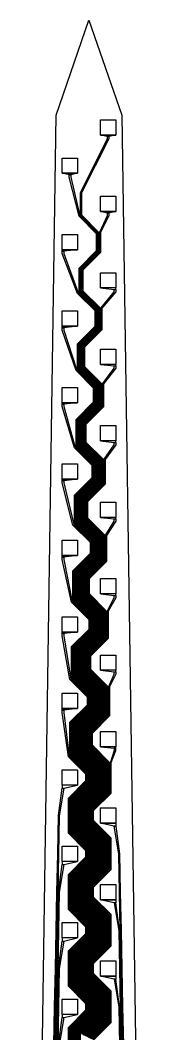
# Model space of a CAD drawing. Header units: inches. Extents: x 115980 to 170179, y 57000 to 74333.
# Drawn here: x 136248 to 136338, y 71519 to 72181 of the extents above; entities that cross this region are included whole.
import ezdxf

# ---------------------------------------------------------------- set-up
doc = ezdxf.new("R2010")
doc.units = ezdxf.units.IN
doc.header["$MEASUREMENT"] = 0
for name, color, linetype in [('metal', 221, 'Continuous'), ('nitride window', 40, 'Continuous'), ('profile', 140, 'Continuous')]:
    doc.layers.add(name, color=color, linetype=linetype)

msp = doc.modelspace()

# ---------------------------------------------------------------- linework, layer by layer
at = {"layer": 'metal'}
for points in [[(136300.2, 72116.35), (136310.2, 72116.35), (136310.2, 72106.35), (136300.2, 72106.35)], [(136300.2, 72106.35), (136310.2, 72106.35), (136305.7, 72105.35), (136304.7, 72105.35)], [(136275.2, 72091.35), (136285.2, 72091.35), (136285.2, 72081.35), (136275.2, 72081.35)], [(136275.2, 72081.35), (136285.2, 72081.35), (136280.7, 72080.35), (136279.7, 72080.35)], [(136300.2, 72066.35), (136310.2, 72066.35), (136310.2, 72056.35), (136300.2, 72056.35)], [(136300.2, 72056.35), (136310.2, 72056.35), (136305.7, 72055.35), (136304.7, 72055.35)], [(136275.2, 72041.35), (136285.2, 72041.35), (136285.2, 72031.35), (136275.2, 72031.35)], [(136275.2, 72031.35), (136285.2, 72031.35), (136276.2, 72030.35), (136275.2, 72030.35)], [(136300.2, 72016.35), (136310.2, 72016.35), (136310.2, 72006.35), (136300.2, 72006.35)], [(136310.2, 72006.35), (136300.2, 72006.35), (136309.2, 72005.35), (136310.2, 72005.35)], [(136275.2, 71991.35), (136285.2, 71991.35), (136285.2, 71981.35), (136275.2, 71981.35)], [(136275.2, 71981.35), (136285.2, 71981.35), (136276.2, 71980.35), (136275.2, 71980.35)], [(136300.2, 71966.35), (136310.2, 71966.35), (136310.2, 71956.35), (136300.2, 71956.35)], [(136310.2, 71956.35), (136300.2, 71956.35), (136309.2, 71955.35), (136310.2, 71955.35)], [(136275.2, 71941.35), (136285.2, 71941.35), (136285.2, 71931.35), (136275.2, 71931.35)], [(136275.2, 71931.35), (136285.2, 71931.35), (136276.2, 71930.35), (136275.2, 71930.35)], [(136300.2, 71916.35), (136310.2, 71916.35), (136310.2, 71906.35), (136300.2, 71906.35)], [(136310.2, 71906.35), (136300.2, 71906.35), (136309.2, 71905.35), (136310.2, 71905.35)], [(136275.2, 71891.35), (136285.2, 71891.35), (136285.2, 71881.35), (136275.2, 71881.35)], [(136275.2, 71881.35), (136285.2, 71881.35), (136276.2, 71880.35), (136275.2, 71880.35)], [(136300.2, 71866.35), (136310.2, 71866.35), (136310.2, 71856.35), (136300.2, 71856.35)], [(136310.2, 71856.35), (136300.2, 71856.35), (136309.2, 71855.35), (136310.2, 71855.35)], [(136275.2, 71841.35), (136285.2, 71841.35), (136285.2, 71831.35), (136275.2, 71831.35)], [(136275.2, 71831.35), (136285.2, 71831.35), (136276.2, 71830.35), (136275.2, 71830.35)], [(136300.2, 71816.35), (136310.2, 71816.35), (136310.2, 71806.35), (136300.2, 71806.35)], [(136310.2, 71806.35), (136300.2, 71806.35), (136309.2, 71805.35), (136310.2, 71805.35)], [(136275.2, 71791.35), (136285.2, 71791.35), (136285.2, 71781.35), (136275.2, 71781.35)], [(136275.2, 71781.35), (136285.2, 71781.35), (136276.2, 71780.35), (136275.2, 71780.35)], [(136300.2, 71766.35), (136310.2, 71766.35), (136310.2, 71756.35), (136300.2, 71756.35)], [(136310.2, 71756.35), (136300.2, 71756.35), (136309.2, 71755.35), (136310.2, 71755.35)], [(136275.2, 71741.35), (136285.2, 71741.35), (136285.2, 71731.35), (136275.2, 71731.35)], [(136275.2, 71731.35), (136285.2, 71731.35), (136276.2, 71730.35), (136275.2, 71730.35)], [(136300.2, 71716.35), (136310.2, 71716.35), (136310.2, 71706.35), (136300.2, 71706.35)], [(136310.2, 71706.35), (136300.2, 71706.35), (136309.2, 71705.35), (136310.2, 71705.35)], [(136275.2, 71691.35), (136285.2, 71691.35), (136285.2, 71681.35), (136275.2, 71681.35)], [(136275.2, 71679.35), (136276.2, 71679.35), (136285.2, 71681.35), (136275.2, 71681.35)], [(136300.2, 71666.35), (136310.2, 71666.35), (136310.2, 71656.35), (136300.2, 71656.35)], [(136310.2, 71654.35), (136309.2, 71654.35), (136300.2, 71656.35), (136310.2, 71656.35)], [(136275.2, 71641.35), (136285.2, 71641.35), (136285.2, 71631.35), (136275.2, 71631.35)], [(136275.2, 71629.35), (136276.2, 71629.35), (136285.2, 71631.35), (136275.2, 71631.35)], [(136300.2, 71616.35), (136310.2, 71616.35), (136310.2, 71606.35), (136300.2, 71606.35)], [(136310.2, 71604.35), (136309.2, 71604.35), (136300.2, 71606.35), (136310.2, 71606.35)], [(136275.2, 71591.35), (136285.2, 71591.35), (136285.2, 71581.35), (136275.2, 71581.35)], [(136275.2, 71579.35), (136276.2, 71579.35), (136285.2, 71581.35), (136275.2, 71581.35)], [(136300.2, 71566.35), (136310.2, 71566.35), (136310.2, 71556.35), (136300.2, 71556.35)], [(136310.2, 71554.35), (136309.2, 71554.35), (136300.2, 71556.35), (136310.2, 71556.35)], [(136275.2, 71541.35), (136285.2, 71541.35), (136285.2, 71531.35), (136275.2, 71531.35)], [(136275.2, 71529.35), (136276.2, 71529.35), (136285.2, 71531.35), (136275.2, 71531.35)]]:
    msp.add_lwpolyline(points, close=True, dxfattribs=at)
for points in [[(136287.2, 71503.85), (136287.2, 71518.85), (136298.7, 71530.35), (136298.7, 71542.35), (136287.2, 71553.85), (136287.2, 71568.85), (136298.7, 71580.35), (136298.7, 71592.35), (136287.2, 71603.85), (136287.2, 71618.85), (136298.7, 71630.35), (136298.7, 71642.35), (136287.2, 71653.85), (136287.2, 71668.85), (136298.7, 71680.35), (136298.7, 71692.35), (136287.2, 71703.85), (136287.2, 71718.85), (136298.7, 71730.35), (136298.7, 71742.35), (136287.2, 71753.85), (136287.2, 71768.85), (136298.7, 71780.35), (136298.7, 71792.35), (136287.2, 71803.85), (136287.2, 71818.85), (136298.7, 71830.35), (136298.7, 71842.35), (136287.2, 71853.85), (136287.2, 71868.85), (136298.7, 71880.35), (136298.7, 71892.35), (136287.2, 71903.85), (136287.2, 71918.85), (136298.7, 71930.35), (136298.7, 71942.35), (136287.2, 71953.85), (136287.2, 71968.85), (136298.7, 71980.35), (136298.7, 71992.35), (136287.2, 72003.85), (136287.2, 72018.85), (136298.7, 72030.35), (136298.7, 72042.35), (136287.2, 72053.85), (136287.2, 72068.85), (136304.7, 72103.85), (136304.7, 72105.35), (136305.7, 72105.35), (136305.7, 72103.85), (136287.7, 72068.6), (136287.7, 72054.1), (136299.2, 72042.6), (136299.2, 72030.1), (136287.7, 72018.6), (136287.7, 72004.1), (136299.2, 71992.6), (136299.2, 71980.1), (136287.7, 71968.6), (136287.7, 71954.1), (136299.2, 71942.6), (136299.2, 71930.1), (136287.7, 71918.6), (136287.7, 71904.1), (136299.2, 71892.6), (136299.2, 71880.1), (136287.7, 71868.6), (136287.7, 71854.1), (136299.2, 71842.6), (136299.2, 71830.1), (136287.7, 71818.6), (136287.7, 71804.1), (136299.2, 71792.6), (136299.2, 71780.1), (136287.7, 71768.6), (136287.7, 71754.1), (136299.2, 71742.6), (136299.2, 71730.1), (136287.7, 71718.6), (136287.7, 71704.1), (136299.2, 71692.6), (136299.2, 71680.1), (136287.7, 71668.6), (136287.7, 71654.1), (136299.2, 71642.6), (136299.2, 71630.1), (136287.7, 71618.6), (136287.7, 71604.1), (136299.2, 71592.6), (136299.2, 71580.1), (136287.7, 71568.6), (136287.7, 71554.1), (136299.2, 71542.6), (136299.2, 71530.1), (136287.7, 71518.6)], [(136286.2, 71503.35), (136286.2, 71519.35), (136297.7, 71530.85), (136297.7, 71541.85), (136286.2, 71553.35), (136286.2, 71569.35), (136297.7, 71580.85), (136297.7, 71591.85), (136286.2, 71603.35), (136286.2, 71619.35), (136297.7, 71630.85), (136297.7, 71641.85), (136286.2, 71653.35), (136286.2, 71669.35), (136297.7, 71680.85), (136297.7, 71691.85), (136286.2, 71703.35), (136286.2, 71719.35), (136297.7, 71730.85), (136297.7, 71741.85), (136286.2, 71753.35), (136286.2, 71769.35), (136297.7, 71780.85), (136297.7, 71791.85), (136286.2, 71803.35), (136286.2, 71819.35), (136297.7, 71830.85), (136297.7, 71841.85), (136286.2, 71853.35), (136286.2, 71869.35), (136297.7, 71880.85), (136297.7, 71891.85), (136286.2, 71903.35), (136286.2, 71919.35), (136297.7, 71930.85), (136297.7, 71941.85), (136286.2, 71953.35), (136286.2, 71969.35), (136297.7, 71980.85), (136297.7, 71991.85), (136286.2, 72003.35), (136286.2, 72019.35), (136297.7, 72030.85), (136297.7, 72041.85), (136286.2, 72053.35), (136279.7, 72078.85), (136279.7, 72080.35), (136280.7, 72080.35), (136280.7, 72078.85), (136286.7, 72053.6), (136298.2, 72042.1), (136298.2, 72030.6), (136286.7, 72019.1), (136286.7, 72003.6), (136298.2, 71992.1), (136298.2, 71980.6), (136286.7, 71969.1), (136286.7, 71953.6), (136298.2, 71942.1), (136298.2, 71930.6), (136286.7, 71919.1), (136286.7, 71903.6), (136298.2, 71892.1), (136298.2, 71880.6), (136286.7, 71869.1), (136286.7, 71853.6), (136298.2, 71842.1), (136298.2, 71830.6), (136286.7, 71819.1), (136286.7, 71803.6), (136298.2, 71792.1), (136298.2, 71780.6), (136286.7, 71769.1), (136286.7, 71753.6), (136298.2, 71742.1), (136298.2, 71730.6), (136286.7, 71719.1), (136286.7, 71703.6), (136298.2, 71692.1), (136298.2, 71680.6), (136286.7, 71669.1), (136286.7, 71653.6), (136298.2, 71642.1), (136298.2, 71630.6), (136286.7, 71619.1), (136286.7, 71603.6), (136298.2, 71592.1), (136298.2, 71580.6), (136286.7, 71569.1), (136286.7, 71553.6), (136298.2, 71542.1), (136298.2, 71530.6), (136286.7, 71519.1), (136286.7, 71503.6)], [(136288.2, 71518.35), (136299.7, 71529.85), (136299.7, 71542.85), (136288.2, 71554.35), (136288.2, 71568.35), (136299.7, 71579.85), (136299.7, 71592.85), (136288.2, 71604.35), (136288.2, 71618.35), (136299.7, 71629.85), (136299.7, 71642.85), (136288.2, 71654.35), (136288.2, 71668.35), (136299.7, 71679.85), (136299.7, 71692.85), (136288.2, 71704.35), (136288.2, 71718.35), (136299.7, 71729.85), (136299.7, 71742.85), (136288.2, 71754.35), (136288.2, 71768.35), (136299.7, 71779.85), (136299.7, 71792.85), (136288.2, 71804.35), (136288.2, 71818.35), (136299.7, 71829.85), (136299.7, 71842.85), (136288.2, 71854.35), (136288.2, 71868.35), (136299.7, 71879.85), (136299.7, 71892.85), (136288.2, 71904.35), (136288.2, 71918.35), (136299.7, 71929.85), (136299.7, 71942.85), (136288.2, 71954.35), (136288.2, 71968.35), (136299.7, 71979.85), (136299.7, 71992.85), (136288.2, 72004.35), (136288.2, 72018.35), (136299.7, 72029.85), (136299.7, 72042.85), (136304.7, 72053.85), (136304.7, 72055.35), (136305.7, 72055.35), (136305.7, 72053.85), (136300.2, 72042.6), (136300.2, 72029.6), (136288.7, 72018.1), (136288.7, 72004.6), (136300.2, 71993.1), (136300.2, 71979.6), (136288.7, 71968.1), (136288.7, 71954.6), (136300.2, 71943.1), (136300.2, 71929.6), (136288.7, 71918.1), (136288.7, 71904.6), (136300.2, 71893.1), (136300.2, 71879.6), (136288.7, 71868.1), (136288.7, 71854.6), (136300.2, 71843.1), (136300.2, 71829.6), (136288.7, 71818.1), (136288.7, 71804.6), (136300.2, 71793.1), (136300.2, 71779.6), (136288.7, 71768.1), (136288.7, 71754.6), (136300.2, 71743.1), (136300.2, 71729.6), (136288.7, 71718.1), (136288.7, 71704.6), (136300.2, 71693.1), (136300.2, 71679.6), (136288.7, 71668.1), (136288.7, 71654.6), (136300.2, 71643.1), (136300.2, 71629.6), (136288.7, 71618.1), (136288.7, 71604.6), (136300.2, 71593.1), (136300.2, 71579.6), (136288.7, 71568.1), (136288.7, 71554.6), (136300.2, 71543.1), (136300.2, 71529.6), (136288.7, 71518.1)], [(136285.2, 71502.85), (136285.2, 71519.85), (136296.7, 71531.35), (136296.7, 71541.35), (136285.2, 71552.85), (136285.2, 71569.85), (136296.7, 71581.35), (136296.7, 71591.35), (136285.2, 71602.85), (136285.2, 71619.85), (136296.7, 71631.35), (136296.7, 71641.35), (136285.2, 71652.85), (136285.2, 71669.85), (136296.7, 71681.35), (136296.7, 71691.35), (136285.2, 71702.85), (136285.2, 71719.85), (136296.7, 71731.35), (136296.7, 71741.35), (136285.2, 71752.85), (136285.2, 71769.85), (136296.7, 71781.35), (136296.7, 71791.35), (136285.2, 71802.85), (136285.2, 71819.85), (136296.7, 71831.35), (136296.7, 71841.35), (136285.2, 71852.85), (136285.2, 71869.85), (136296.7, 71881.35), (136296.7, 71891.35), (136285.2, 71902.85), (136285.2, 71919.85), (136296.7, 71931.35), (136296.7, 71941.35), (136285.2, 71952.85), (136285.2, 71969.85), (136296.7, 71981.35), (136296.7, 71991.35), (136285.2, 72002.85), (136275.2, 72028.85), (136275.2, 72030.35), (136276.2, 72030.35), (136276.2, 72028.85), (136285.7, 72003.1), (136297.2, 71991.6), (136297.2, 71981.1), (136285.7, 71969.6), (136285.7, 71953.1), (136297.2, 71941.6), (136297.2, 71931.1), (136285.7, 71919.6), (136285.7, 71903.1), (136297.2, 71891.6), (136297.2, 71881.1), (136285.7, 71869.6), (136285.7, 71853.1), (136297.2, 71841.6), (136297.2, 71831.1), (136285.7, 71819.6), (136285.7, 71803.1), (136297.2, 71791.6), (136297.2, 71781.1), (136285.7, 71769.6), (136285.7, 71753.1), (136297.2, 71741.6), (136297.2, 71731.1), (136285.7, 71719.6), (136285.7, 71703.1), (136297.2, 71691.6), (136297.2, 71681.1), (136285.7, 71669.6), (136285.7, 71653.1), (136297.2, 71641.6), (136297.2, 71631.1), (136285.7, 71619.6), (136285.7, 71603.1), (136297.2, 71591.6), (136297.2, 71581.1), (136285.7, 71569.6), (136285.7, 71553.1), (136297.2, 71541.6), (136297.2, 71531.1), (136285.7, 71519.6), (136285.7, 71503.1)], [(136289.2, 71517.85), (136300.7, 71529.35), (136300.7, 71543.35), (136289.2, 71554.85), (136289.2, 71567.85), (136300.7, 71579.35), (136300.7, 71593.35), (136289.2, 71604.85), (136289.2, 71617.85), (136300.7, 71629.35), (136300.7, 71643.35), (136289.2, 71654.85), (136289.2, 71667.85), (136300.7, 71679.35), (136300.7, 71693.35), (136289.2, 71704.85), (136289.2, 71717.85), (136300.7, 71729.35), (136300.7, 71743.35), (136289.2, 71754.85), (136289.2, 71767.85), (136300.7, 71779.35), (136300.7, 71793.35), (136289.2, 71804.85), (136289.2, 71817.85), (136300.7, 71829.35), (136300.7, 71843.35), (136289.2, 71854.85), (136289.2, 71867.85), (136300.7, 71879.35), (136300.7, 71893.35), (136289.2, 71904.85), (136289.2, 71917.85), (136300.7, 71929.35), (136300.7, 71943.35), (136289.2, 71954.85), (136289.2, 71967.85), (136300.7, 71979.35), (136300.7, 71993.35), (136309.2, 72003.85), (136309.2, 72005.35), (136310.2, 72005.35), (136310.2, 72003.85), (136301.2, 71993.1), (136301.2, 71979.1), (136289.7, 71967.6), (136289.7, 71955.1), (136301.2, 71943.6), (136301.2, 71929.1), (136289.7, 71917.6), (136289.7, 71905.1), (136301.2, 71893.6), (136301.2, 71879.1), (136289.7, 71867.6), (136289.7, 71855.1), (136301.2, 71843.6), (136301.2, 71829.1), (136289.7, 71817.6), (136289.7, 71805.1), (136301.2, 71793.6), (136301.2, 71779.1), (136289.7, 71767.6), (136289.7, 71755.1), (136301.2, 71743.6), (136301.2, 71729.1), (136289.7, 71717.6), (136289.7, 71705.1), (136301.2, 71693.6), (136301.2, 71679.1), (136289.7, 71667.6), (136289.7, 71655.1), (136301.2, 71643.6), (136301.2, 71629.1), (136289.7, 71617.6), (136289.7, 71605.1), (136301.2, 71593.6), (136301.2, 71579.1), (136289.7, 71567.6), (136289.7, 71555.1), (136301.2, 71543.6), (136301.2, 71529.1), (136289.7, 71517.6)], [(136284.2, 71502.35), (136284.2, 71520.35), (136295.7, 71531.85), (136295.7, 71540.85), (136284.2, 71552.35), (136284.2, 71570.35), (136295.7, 71581.85), (136295.7, 71590.85), (136284.2, 71602.35), (136284.2, 71620.35), (136295.7, 71631.85), (136295.7, 71640.85), (136284.2, 71652.35), (136284.2, 71670.35), (136295.7, 71681.85), (136295.7, 71690.85), (136284.2, 71702.35), (136284.2, 71720.35), (136295.7, 71731.85), (136295.7, 71740.85), (136284.2, 71752.35), (136284.2, 71770.35), (136295.7, 71781.85), (136295.7, 71790.85), (136284.2, 71802.35), (136284.2, 71820.35), (136295.7, 71831.85), (136295.7, 71840.85), (136284.2, 71852.35), (136284.2, 71870.35), (136295.7, 71881.85), (136295.7, 71890.85), (136284.2, 71902.35), (136284.2, 71920.35), (136295.7, 71931.85), (136295.7, 71940.85), (136284.2, 71952.35), (136275.2, 71978.85), (136275.2, 71980.35), (136276.2, 71980.35), (136276.2, 71978.85), (136284.7, 71952.6), (136296.2, 71941.1), (136296.2, 71931.6), (136284.7, 71920.1), (136284.7, 71902.6), (136296.2, 71891.1), (136296.2, 71881.6), (136284.7, 71870.1), (136284.7, 71852.6), (136296.2, 71841.1), (136296.2, 71831.6), (136284.7, 71820.1), (136284.7, 71802.6), (136296.2, 71791.1), (136296.2, 71781.6), (136284.7, 71770.1), (136284.7, 71752.6), (136296.2, 71741.1), (136296.2, 71731.6), (136284.7, 71720.1), (136284.7, 71702.6), (136296.2, 71691.1), (136296.2, 71681.6), (136284.7, 71670.1), (136284.7, 71652.6), (136296.2, 71641.1), (136296.2, 71631.6), (136284.7, 71620.1), (136284.7, 71602.6), (136296.2, 71591.1), (136296.2, 71581.6), (136284.7, 71570.1), (136284.7, 71552.6), (136296.2, 71541.1), (136296.2, 71531.6), (136284.7, 71520.1), (136284.7, 71502.6)], [(136290.2, 71517.35), (136301.7, 71528.85), (136301.7, 71543.85), (136290.2, 71555.35), (136290.2, 71567.35), (136301.7, 71578.85), (136301.7, 71593.85), (136290.2, 71605.35), (136290.2, 71617.35), (136301.7, 71628.85), (136301.7, 71643.85), (136290.2, 71655.35), (136290.2, 71667.35), (136301.7, 71678.85), (136301.7, 71693.85), (136290.2, 71705.35), (136290.2, 71717.35), (136301.7, 71728.85), (136301.7, 71743.85), (136290.2, 71755.35), (136290.2, 71767.35), (136301.7, 71778.85), (136301.7, 71793.85), (136290.2, 71805.35), (136290.2, 71817.35), (136301.7, 71828.85), (136301.7, 71843.85), (136290.2, 71855.35), (136290.2, 71867.35), (136301.7, 71878.85), (136301.7, 71893.85), (136290.2, 71905.35), (136290.2, 71917.35), (136301.7, 71928.85), (136301.7, 71943.85), (136309.2, 71953.85), (136309.2, 71955.35), (136310.2, 71955.35), (136310.2, 71953.85), (136302.2, 71943.6), (136302.2, 71928.6), (136290.7, 71917.1), (136290.7, 71905.6), (136302.2, 71894.1), (136302.2, 71878.6), (136290.7, 71867.1), (136290.7, 71855.6), (136302.2, 71844.1), (136302.2, 71828.6), (136290.7, 71817.1), (136290.7, 71805.6), (136302.2, 71794.1), (136302.2, 71778.6), (136290.7, 71767.1), (136290.7, 71755.6), (136302.2, 71744.1), (136302.2, 71728.6), (136290.7, 71717.1), (136290.7, 71705.6), (136302.2, 71694.1), (136302.2, 71678.6), (136290.7, 71667.1), (136290.7, 71655.6), (136302.2, 71644.1), (136302.2, 71628.6), (136290.7, 71617.1), (136290.7, 71605.6), (136302.2, 71594.1), (136302.2, 71578.6), (136290.7, 71567.1), (136290.7, 71555.6), (136302.2, 71544.1), (136302.2, 71528.6), (136290.7, 71517.1)], [(136283.2, 71501.85), (136283.2, 71520.85), (136294.7, 71532.35), (136294.7, 71540.35), (136283.2, 71551.85), (136283.2, 71570.85), (136294.7, 71582.35), (136294.7, 71590.35), (136283.2, 71601.85), (136283.2, 71620.85), (136294.7, 71632.35), (136294.7, 71640.35), (136283.2, 71651.85), (136283.2, 71670.85), (136294.7, 71682.35), (136294.7, 71690.35), (136283.2, 71701.85), (136283.2, 71720.85), (136294.7, 71732.35), (136294.7, 71740.35), (136283.2, 71751.85), (136283.2, 71770.85), (136294.7, 71782.35), (136294.7, 71790.35), (136283.2, 71801.85), (136283.2, 71820.85), (136294.7, 71832.35), (136294.7, 71840.35), (136283.2, 71851.85), (136283.2, 71870.85), (136294.7, 71882.35), (136294.7, 71890.35), (136283.2, 71901.85), (136275.2, 71928.85), (136275.2, 71930.35), (136276.2, 71930.35), (136276.2, 71928.85), (136283.7, 71902.1), (136295.2, 71890.6), (136295.2, 71882.1), (136283.7, 71870.6), (136283.7, 71852.1), (136295.2, 71840.6), (136295.2, 71832.1), (136283.7, 71820.6), (136283.7, 71802.1), (136295.2, 71790.6), (136295.2, 71782.1), (136283.7, 71770.6), (136283.7, 71752.1), (136295.2, 71740.6), (136295.2, 71732.1), (136283.7, 71720.6), (136283.7, 71702.1), (136295.2, 71690.6), (136295.2, 71682.1), (136283.7, 71670.6), (136283.7, 71652.1), (136295.2, 71640.6), (136295.2, 71632.1), (136283.7, 71620.6), (136283.7, 71602.1), (136295.2, 71590.6), (136295.2, 71582.1), (136283.7, 71570.6), (136283.7, 71552.1), (136295.2, 71540.6), (136295.2, 71532.1), (136283.7, 71520.6), (136283.7, 71502.1)], [(136291.2, 71516.85), (136302.7, 71528.35), (136302.7, 71544.35), (136291.2, 71555.85), (136291.2, 71566.85), (136302.7, 71578.35), (136302.7, 71594.35), (136291.2, 71605.85), (136291.2, 71616.85), (136302.7, 71628.35), (136302.7, 71644.35), (136291.2, 71655.85), (136291.2, 71666.85), (136302.7, 71678.35), (136302.7, 71694.35), (136291.2, 71705.85), (136291.2, 71716.85), (136302.7, 71728.35), (136302.7, 71744.35), (136291.2, 71755.85), (136291.2, 71766.85), (136302.7, 71778.35), (136302.7, 71794.35), (136291.2, 71805.85), (136291.2, 71816.85), (136302.7, 71828.35), (136302.7, 71844.35), (136291.2, 71855.85), (136291.2, 71866.85), (136302.7, 71878.35), (136302.7, 71894.35), (136309.2, 71903.85), (136309.2, 71905.35), (136310.2, 71905.35), (136310.2, 71903.85), (136303.2, 71894.1), (136303.2, 71878.1), (136291.7, 71866.6), (136291.7, 71856.1), (136303.2, 71844.6), (136303.2, 71828.1), (136291.7, 71816.6), (136291.7, 71806.1), (136303.2, 71794.6), (136303.2, 71778.1), (136291.7, 71766.6), (136291.7, 71756.1), (136303.2, 71744.6), (136303.2, 71728.1), (136291.7, 71716.6), (136291.7, 71706.1), (136303.2, 71694.6), (136303.2, 71678.1), (136291.7, 71666.6), (136291.7, 71656.1), (136303.2, 71644.6), (136303.2, 71628.1), (136291.7, 71616.6), (136291.7, 71606.1), (136303.2, 71594.6), (136303.2, 71578.1), (136291.7, 71566.6), (136291.7, 71556.1), (136303.2, 71544.6), (136303.2, 71528.1), (136291.7, 71516.6)], [(136282.2, 71501.35), (136282.2, 71521.35), (136293.7, 71532.85), (136293.7, 71539.85), (136282.2, 71551.35), (136282.2, 71571.35), (136293.7, 71582.85), (136293.7, 71589.85), (136282.2, 71601.35), (136282.2, 71621.35), (136293.7, 71632.85), (136293.7, 71639.85), (136282.2, 71651.35), (136282.2, 71671.35), (136293.7, 71682.85), (136293.7, 71689.85), (136282.2, 71701.35), (136282.2, 71721.35), (136293.7, 71732.85), (136293.7, 71739.85), (136282.2, 71751.35), (136282.2, 71771.35), (136293.7, 71782.85), (136293.7, 71789.85), (136282.2, 71801.35), (136282.2, 71821.35), (136293.7, 71832.85), (136293.7, 71839.85), (136282.2, 71851.35), (136275.2, 71878.85), (136275.2, 71880.35), (136276.2, 71880.35), (136276.2, 71878.85), (136282.7, 71851.6), (136294.2, 71840.1), (136294.2, 71832.6), (136282.7, 71821.1), (136282.7, 71801.6), (136294.2, 71790.1), (136294.2, 71782.6), (136282.7, 71771.1), (136282.7, 71751.6), (136294.2, 71740.1), (136294.2, 71732.6), (136282.7, 71721.1), (136282.7, 71701.6), (136294.2, 71690.1), (136294.2, 71682.6), (136282.7, 71671.1), (136282.7, 71651.6), (136294.2, 71640.1), (136294.2, 71632.6), (136282.7, 71621.1), (136282.7, 71601.6), (136294.2, 71590.1), (136294.2, 71582.6), (136282.7, 71571.1), (136282.7, 71551.6), (136294.2, 71540.1), (136294.2, 71532.6), (136282.7, 71521.1), (136282.7, 71501.6)], [(136292.2, 71516.35), (136303.7, 71527.85), (136303.7, 71544.85), (136292.2, 71556.35), (136292.2, 71566.35), (136303.7, 71577.85), (136303.7, 71594.85), (136292.2, 71606.35), (136292.2, 71616.35), (136303.7, 71627.85), (136303.7, 71644.85), (136292.2, 71656.35), (136292.2, 71666.35), (136303.7, 71677.85), (136303.7, 71694.85), (136292.2, 71706.35), (136292.2, 71716.35), (136303.7, 71727.85), (136303.7, 71744.85), (136292.2, 71756.35), (136292.2, 71766.35), (136303.7, 71777.85), (136303.7, 71794.85), (136292.2, 71806.35), (136292.2, 71816.35), (136303.7, 71827.85), (136303.7, 71844.85), (136309.2, 71853.85), (136309.2, 71855.35), (136310.2, 71855.35), (136310.2, 71853.85), (136304.2, 71844.6), (136304.2, 71827.6), (136292.7, 71816.1), (136292.7, 71806.6), (136304.2, 71795.1), (136304.2, 71777.6), (136292.7, 71766.1), (136292.7, 71756.6), (136304.2, 71745.1), (136304.2, 71727.6), (136292.7, 71716.1), (136292.7, 71706.6), (136304.2, 71695.1), (136304.2, 71677.6), (136292.7, 71666.1), (136292.7, 71656.6), (136304.2, 71645.1), (136304.2, 71627.6), (136292.7, 71616.1), (136292.7, 71606.6), (136304.2, 71595.1), (136304.2, 71577.6), (136292.7, 71566.1), (136292.7, 71556.6), (136304.2, 71545.1), (136304.2, 71527.6), (136292.7, 71516.1)], [(136281.2, 71500.85), (136281.2, 71521.85), (136292.7, 71533.35), (136292.7, 71539.35), (136281.2, 71550.85), (136281.2, 71571.85), (136292.7, 71583.35), (136292.7, 71589.35), (136281.2, 71600.85), (136281.2, 71621.85), (136292.7, 71633.35), (136292.7, 71639.35), (136281.2, 71650.85), (136281.2, 71671.85), (136292.7, 71683.35), (136292.7, 71689.35), (136281.2, 71700.85), (136281.2, 71721.85), (136292.7, 71733.35), (136292.7, 71739.35), (136281.2, 71750.85), (136281.2, 71771.85), (136292.7, 71783.35), (136292.7, 71789.35), (136281.2, 71800.85), (136275.2, 71828.85), (136275.2, 71830.35), (136276.2, 71830.35), (136276.2, 71828.85), (136281.7, 71801.1), (136293.2, 71789.6), (136293.2, 71783.1), (136281.7, 71771.6), (136281.7, 71751.1), (136293.2, 71739.6), (136293.2, 71733.1), (136281.7, 71721.6), (136281.7, 71701.1), (136293.2, 71689.6), (136293.2, 71683.1), (136281.7, 71671.6), (136281.7, 71651.1), (136293.2, 71639.6), (136293.2, 71633.1), (136281.7, 71621.6), (136281.7, 71601.1), (136293.2, 71589.6), (136293.2, 71583.1), (136281.7, 71571.6), (136281.7, 71551.1), (136293.2, 71539.6), (136293.2, 71533.1), (136281.7, 71521.6), (136281.7, 71501.1)], [(136293.2, 71515.85), (136304.7, 71527.35), (136304.7, 71545.35), (136293.2, 71556.85), (136293.2, 71565.85), (136304.7, 71577.35), (136304.7, 71595.35), (136293.2, 71606.85), (136293.2, 71615.85), (136304.7, 71627.35), (136304.7, 71645.35), (136293.2, 71656.85), (136293.2, 71665.85), (136304.7, 71677.35), (136304.7, 71695.35), (136293.2, 71706.85), (136293.2, 71715.85), (136304.7, 71727.35), (136304.7, 71745.35), (136293.2, 71756.85), (136293.2, 71765.85), (136304.7, 71777.35), (136304.7, 71795.35), (136309.2, 71803.85), (136309.2, 71805.35), (136310.2, 71805.35), (136310.2, 71803.85), (136305.2, 71795.1), (136305.2, 71777.1), (136293.7, 71765.6), (136293.7, 71757.1), (136305.2, 71745.6), (136305.2, 71727.1), (136293.7, 71715.6), (136293.7, 71707.1), (136305.2, 71695.6), (136305.2, 71677.1), (136293.7, 71665.6), (136293.7, 71657.1), (136305.2, 71645.6), (136305.2, 71627.1), (136293.7, 71615.6), (136293.7, 71607.1), (136305.2, 71595.6), (136305.2, 71577.1), (136293.7, 71565.6), (136293.7, 71557.1), (136305.2, 71545.6), (136305.2, 71527.1), (136293.7, 71515.6)], [(136280.2, 71500.35), (136280.2, 71522.35), (136291.7, 71533.85), (136291.7, 71538.85), (136280.2, 71550.35), (136280.2, 71572.35), (136291.7, 71583.85), (136291.7, 71588.85), (136280.2, 71600.35), (136280.2, 71622.35), (136291.7, 71633.85), (136291.7, 71638.85), (136280.2, 71650.35), (136280.2, 71672.35), (136291.7, 71683.85), (136291.7, 71688.85), (136280.2, 71700.35), (136280.2, 71722.35), (136291.7, 71733.85), (136291.7, 71738.85), (136280.2, 71750.35), (136275.2, 71778.85), (136275.2, 71780.35), (136276.2, 71780.35), (136276.2, 71778.85), (136280.7, 71750.6), (136292.2, 71739.1), (136292.2, 71733.6), (136280.7, 71722.1), (136280.7, 71700.6), (136292.2, 71689.1), (136292.2, 71683.6), (136280.7, 71672.1), (136280.7, 71650.6), (136292.2, 71639.1), (136292.2, 71633.6), (136280.7, 71622.1), (136280.7, 71600.6), (136292.2, 71589.1), (136292.2, 71583.6), (136280.7, 71572.1), (136280.7, 71550.6), (136292.2, 71539.1), (136292.2, 71533.6), (136280.7, 71522.1), (136280.7, 71500.6)], [(136294.2, 71515.35), (136305.7, 71526.85), (136305.7, 71545.85), (136294.2, 71557.35), (136294.2, 71565.35), (136305.7, 71576.85), (136305.7, 71595.85), (136294.2, 71607.35), (136294.2, 71615.35), (136305.7, 71626.85), (136305.7, 71645.85), (136294.2, 71657.35), (136294.2, 71665.35), (136305.7, 71676.85), (136305.7, 71695.85), (136294.2, 71707.35), (136294.2, 71715.35), (136305.7, 71726.85), (136305.7, 71745.85), (136309.2, 71753.85), (136309.2, 71755.35), (136310.2, 71755.35), (136310.2, 71753.85), (136306.2, 71745.6), (136306.2, 71726.6), (136294.7, 71715.1), (136294.7, 71707.6), (136306.2, 71696.1), (136306.2, 71676.6), (136294.7, 71665.1), (136294.7, 71657.6), (136306.2, 71646.1), (136306.2, 71626.6), (136294.7, 71615.1), (136294.7, 71607.6), (136306.2, 71596.1), (136306.2, 71576.6), (136294.7, 71565.1), (136294.7, 71557.6), (136306.2, 71546.1), (136306.2, 71526.6), (136294.7, 71515.1)], [(136279.2, 71499.85), (136279.2, 71522.85), (136290.7, 71534.35), (136290.7, 71538.35), (136279.2, 71549.85), (136279.2, 71572.85), (136290.7, 71584.35), (136290.7, 71588.35), (136279.2, 71599.85), (136279.2, 71622.85), (136290.7, 71634.35), (136290.7, 71638.35), (136279.2, 71649.85), (136279.2, 71672.85), (136290.7, 71684.35), (136290.7, 71688.35), (136279.2, 71699.85), (136275.2, 71728.85), (136275.2, 71730.35), (136276.2, 71730.35), (136276.2, 71728.85), (136279.7, 71700.1), (136291.2, 71688.6), (136291.2, 71684.1), (136279.7, 71672.6), (136279.7, 71650.1), (136291.2, 71638.6), (136291.2, 71634.1), (136279.7, 71622.6), (136279.7, 71600.1), (136291.2, 71588.6), (136291.2, 71584.1), (136279.7, 71572.6), (136279.7, 71550.1), (136291.2, 71538.6), (136291.2, 71534.1), (136279.7, 71522.6), (136279.7, 71500.1)], [(136295.7, 71514.6), (136307.2, 71526.1), (136307.2, 71546.6), (136295.7, 71558.1), (136295.7, 71564.6), (136307.2, 71576.1), (136307.2, 71596.6), (136295.7, 71608.1), (136295.7, 71614.6), (136307.2, 71626.1), (136307.2, 71646.6), (136295.7, 71658.1), (136295.7, 71664.6), (136307.2, 71676.1), (136307.2, 71696.1), (136310.2, 71703.85), (136310.2, 71705.35), (136309.2, 71705.35), (136309.2, 71703.85), (136306.7, 71696.35), (136306.7, 71676.35), (136295.2, 71664.85), (136295.2, 71657.85), (136306.7, 71646.35), (136306.7, 71626.35), (136295.2, 71614.85), (136295.2, 71607.85), (136306.7, 71596.35), (136306.7, 71576.35), (136295.2, 71564.85), (136295.2, 71557.85), (136306.7, 71546.35), (136306.7, 71526.35), (136295.2, 71514.85)], [(136269.7, 71511.36), (136270.2, 71536.29), (136270.7, 71561.36), (136271.2, 71586.29), (136271.7, 71611.36), (136272.2, 71636.28), (136272.7, 71661.35), (136275.2, 71679.35), (136276.2, 71679.35), (136273.2, 71661.28), (136272.7, 71636.28), (136272.2, 71611.35), (136271.7, 71586.28), (136271.2, 71561.35), (136270.7, 71536.28), (136270.2, 71511.35)], [(136314.7, 71511.28), (136314.19, 71536.35), (136313.7, 71561.28), (136313.19, 71586.35), (136312.7, 71611.28), (136312.2, 71636.28), (136309.2, 71654.35), (136310.2, 71654.35), (136312.69, 71636.35), (136313.2, 71611.28), (136313.69, 71586.36), (136314.2, 71561.29), (136314.69, 71536.36), (136315.2, 71511.29)], [(136270.7, 71511.36), (136271.2, 71536.29), (136271.7, 71561.36), (136272.2, 71586.28), (136272.7, 71611.35), (136275.2, 71629.35), (136276.2, 71629.35), (136273.2, 71611.28), (136272.7, 71586.28), (136272.2, 71561.35), (136271.7, 71536.28), (136271.2, 71511.35)], [(136314.2, 71511.29), (136313.69, 71536.36), (136313.2, 71561.28), (136312.69, 71586.35), (136310.2, 71604.35), (136309.2, 71604.35), (136312.2, 71586.28), (136312.7, 71561.28), (136313.19, 71536.35), (136313.7, 71511.28)], [(136271.7, 71511.36), (136272.2, 71536.28), (136272.7, 71561.35), (136275.2, 71579.35), (136276.2, 71579.35), (136273.2, 71561.28), (136272.7, 71536.28), (136272.2, 71511.35)], [(136313.2, 71511.28), (136312.69, 71536.35), (136310.2, 71554.35), (136309.2, 71554.35), (136312.2, 71536.28), (136312.7, 71511.28)], [(136272.7, 71511.35), (136275.2, 71529.35), (136276.2, 71529.35), (136273.2, 71511.28)]]:
    msp.add_lwpolyline(points, dxfattribs=at)
at = {"layer": 'nitride window'}
for points in [[(136300.2, 72116.35), (136310.2, 72116.35), (136310.2, 72106.35), (136300.2, 72106.35)], [(136275.2, 72091.35), (136285.2, 72091.35), (136285.2, 72081.35), (136275.2, 72081.35)], [(136300.2, 72066.35), (136310.2, 72066.35), (136310.2, 72056.35), (136300.2, 72056.35)], [(136275.2, 72041.35), (136285.2, 72041.35), (136285.2, 72031.35), (136275.2, 72031.35)], [(136300.2, 72016.35), (136310.2, 72016.35), (136310.2, 72006.35), (136300.2, 72006.35)], [(136275.2, 71991.35), (136285.2, 71991.35), (136285.2, 71981.35), (136275.2, 71981.35)], [(136300.2, 71966.35), (136310.2, 71966.35), (136310.2, 71956.35), (136300.2, 71956.35)], [(136275.2, 71941.35), (136285.2, 71941.35), (136285.2, 71931.35), (136275.2, 71931.35)], [(136300.2, 71916.35), (136310.2, 71916.35), (136310.2, 71906.35), (136300.2, 71906.35)], [(136275.2, 71891.35), (136285.2, 71891.35), (136285.2, 71881.35), (136275.2, 71881.35)], [(136300.2, 71866.35), (136310.2, 71866.35), (136310.2, 71856.35), (136300.2, 71856.35)], [(136275.2, 71841.35), (136285.2, 71841.35), (136285.2, 71831.35), (136275.2, 71831.35)], [(136300.2, 71816.35), (136310.2, 71816.35), (136310.2, 71806.35), (136300.2, 71806.35)], [(136275.2, 71791.35), (136285.2, 71791.35), (136285.2, 71781.35), (136275.2, 71781.35)], [(136300.2, 71766.35), (136310.2, 71766.35), (136310.2, 71756.35), (136300.2, 71756.35)], [(136275.2, 71741.35), (136285.2, 71741.35), (136285.2, 71731.35), (136275.2, 71731.35)], [(136300.2, 71716.35), (136310.2, 71716.35), (136310.2, 71706.35), (136300.2, 71706.35)], [(136275.2, 71691.35), (136285.2, 71691.35), (136285.2, 71681.35), (136275.2, 71681.35)], [(136300.2, 71666.35), (136310.2, 71666.35), (136310.2, 71656.35), (136300.2, 71656.35)], [(136275.2, 71641.35), (136285.2, 71641.35), (136285.2, 71631.35), (136275.2, 71631.35)], [(136300.2, 71616.35), (136310.2, 71616.35), (136310.2, 71606.35), (136300.2, 71606.35)], [(136275.2, 71591.35), (136285.2, 71591.35), (136285.2, 71581.35), (136275.2, 71581.35)], [(136300.2, 71566.35), (136310.2, 71566.35), (136310.2, 71556.35), (136300.2, 71556.35)], [(136275.2, 71541.35), (136285.2, 71541.35), (136285.2, 71531.35), (136275.2, 71531.35)]]:
    msp.add_lwpolyline(points, close=True, dxfattribs=at)
at = {"layer": 'profile'}
msp.add_lwpolyline([(136337.7, 69911.28), (136247.7, 69911.28), (136247.7, 70528.29), (136271.2, 72119.35), (136292.69, 72181.42), (136314.2, 72119.35), (136337.7, 70528.36)], close=True, dxfattribs=at)

doc.saveas('drawing.dxf')
